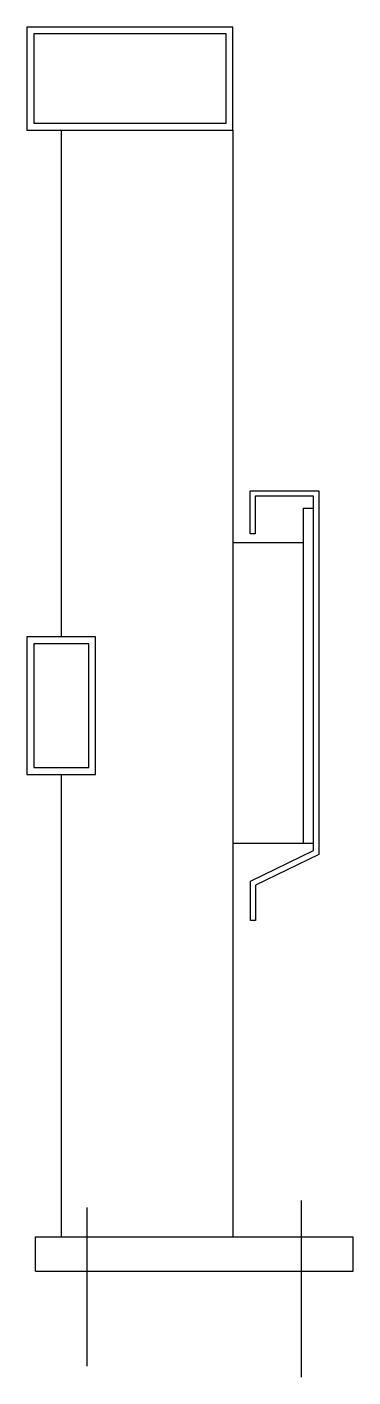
# Model space of a CAD drawing. Header units: millimetres. Extents: x 0 to 190, y -786 to 0.
import ezdxf

# ---------------------------------------------------------------- set-up
doc = ezdxf.new("R2010")
doc.units = ezdxf.units.MM

msp = doc.modelspace()

# ---------------------------------------------------------------- linework, layer by layer
at = {"linetype": 'Continuous'}
for p, q in [((20, -60), (20, -355)), ((120, -60), (120, -704.1)), ((161, -280), (167, -280)), ((161, -280), (161, -475)), ((120, -300), (161, -300)), ((20, -435), (20, -704.1)), ((120, -475), (167, -475)), ((160, -785.76), (160, -682.98)), ((35, -779.45), (35, -687.19)), ((5, -704.1), (190, -704.1)), ((5, -724.1), (5, -704.1)), ((190, -724.1), (190, -704.1)), ((5, -724.1), (190, -724.1))]:
    msp.add_line(p, q, dxfattribs=at)
for points in [[(0, -60), (120, -60), (120, 0), (0, 0)], [(4, -56), (116, -56), (116, -4), (4, -4)], [(133.19, -520), (130.19, -520), (130.19, -497.15), (167, -479.23), (167, -273), (133, -273), (133, -295), (130, -295), (130, -270), (170, -270), (170, -481.59), (133.19, -499.5)], [(0, -435), (40, -435), (40, -355), (0, -355)], [(4, -431), (36, -431), (36, -359), (4, -359)]]:
    msp.add_lwpolyline(points, close=True, dxfattribs=at)

doc.saveas('drawing.dxf')
